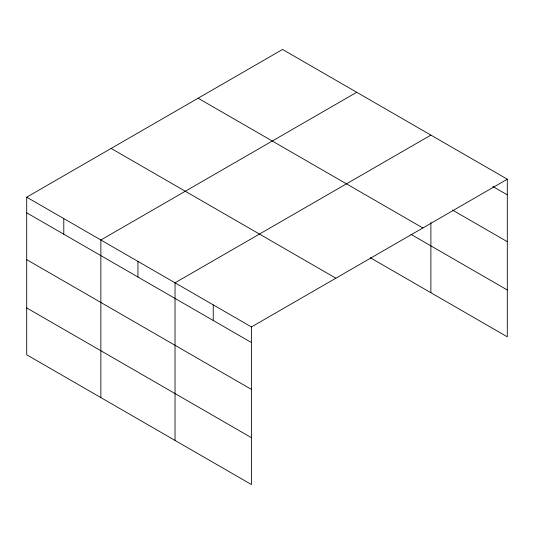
<?xml version="1.0" encoding="UTF-8"?>
<svg xmlns="http://www.w3.org/2000/svg" width="534" height="534" viewBox="0 0 534 534"><rect width="100%" height="100%" fill="white"/><g stroke="black" fill="none" stroke-linecap="round" stroke-linejoin="round"><path stroke-width="0.8" d="M26.7 197.173L251.447 326.935L251.447 484.538L26.7 354.783L26.7 197.173L282.553 49.462L507.3 179.217L507.3 336.827L370.269 257.708M356.719 92.282L100.866 239.993L100.866 397.603M430.885 135.102L175.032 282.813L175.032 440.423M251.447 326.935L507.3 179.217M492.882 186.513L507.3 194.837M452.512 210.062L507.3 241.695M198.121 98.209L422.868 227.965M410.92 234.326L507.3 289.969M111.132 148.432L335.879 278.187M26.7 212.799L251.447 342.554M26.7 259.651L251.447 389.406M26.7 307.924L251.447 437.686M430.885 222.544L430.885 292.705M213.24 304.874L213.24 320.493M137.952 261.406L137.952 277.026M63.786 218.586L63.786 234.206"/></g></svg>
